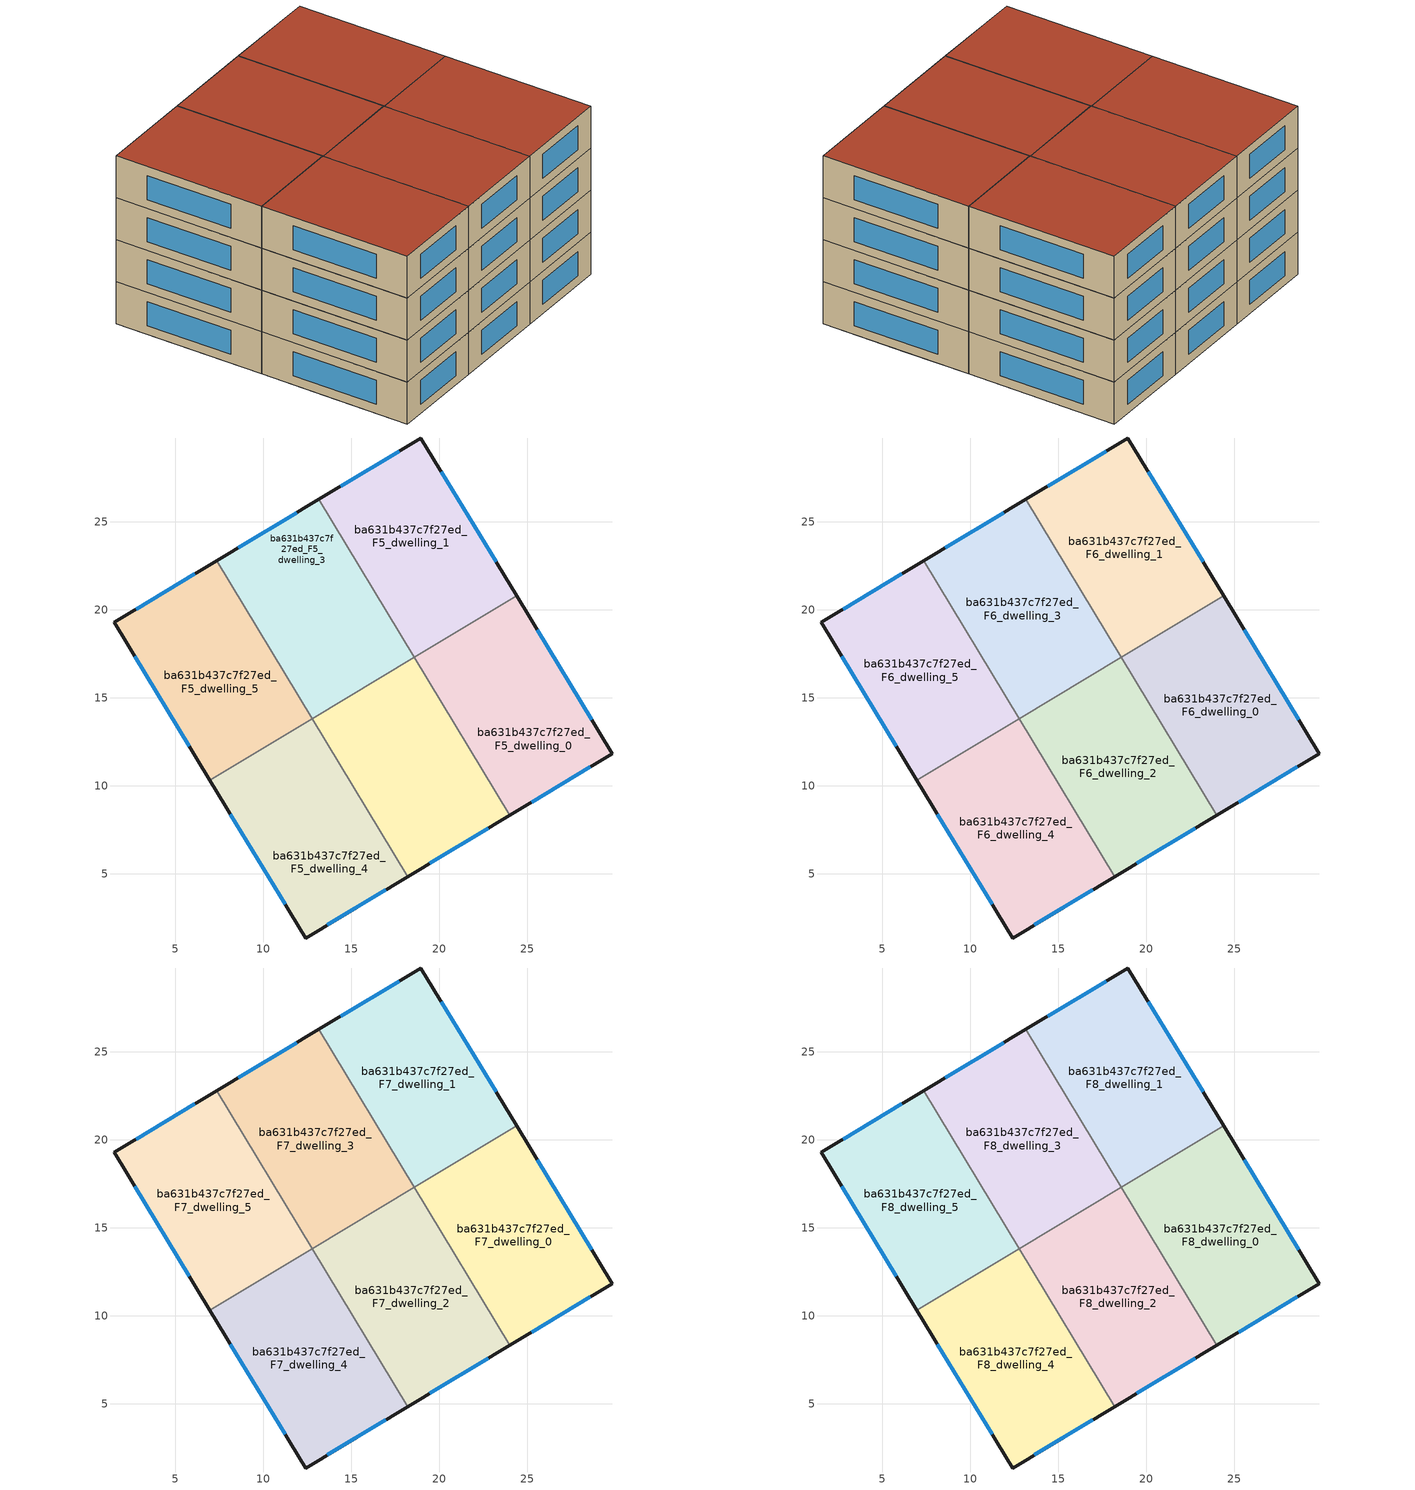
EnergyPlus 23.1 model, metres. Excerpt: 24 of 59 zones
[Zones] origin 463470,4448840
ba631b437c7f27ed_F5_dwelling_0
 floor to ba631b437c7f27ed_F4_dwelling_1 (EU_floor_Construction): 26.72,16.98 29.84,11.82 24.03,8.33 20.92,13.47 z15
 floor to ba631b437c7f27ed_F4_dwelling_3 (EU_floor_Construction): 24.4,20.8 26.72,16.98 20.92,13.47 18.6,17.29 z15
 wall outside (EU_wall_Construction): 24.03,8.33 29.84,11.82 24.4,20.8 z15:18
 wall to ba631b437c7f27ed_F5_dwelling_1 (EU_wall_Construction): 24.4,20.8 18.6,17.29 z15:18
 wall to ba631b437c7f27ed_F5_dwelling_2 (EU_wall_Construction): 18.6,17.29 24.03,8.33 z15:18
 window (EU_Window_Construction): 28.68,13.74 25.57,18.88 / 25.27,9.08 28.6,11.07 z15.64:17.36
ba631b437c7f27ed_F5_dwelling_1
 floor adiabatic (EU_floor_Construction): 18.97,29.76 23.61,22.11 17.81,18.59 13.16,26.27 z15
 floor to ba631b437c7f27ed_F4_dwelling_3 (EU_floor_Construction): 23.61,22.11 24.4,20.8 18.6,17.29 17.81,18.59 z15
 wall outside (EU_wall_Construction): 24.4,20.8 18.97,29.76 13.16,26.28 z15:18
 wall to ba631b437c7f27ed_F5_dwelling_3 (EU_wall_Construction): 13.16,26.28 18.59,17.31 z15:18
 wall to ba631b437c7f27ed_F5_dwelling_2 (EU_wall_Construction): 18.59,17.31 18.6,17.29 z15:18
 window (EU_Window_Construction): 17.73,29.02 14.41,27.02 / 23.24,22.72 20.13,27.85 z15.64:17.36
ba631b437c7f27ed_F5_dwelling_2
 floor to ba631b437c7f27ed_F4_dwelling_2 (EU_floor_Construction): 15.69,15.56 18.02,11.71 15.12,9.96 12.79,13.8 z15
 floor to ba631b437c7f27ed_F4_dwelling_1 (EU_floor_Construction): 20.92,13.47 24.03,8.33 21.15,6.6 18.05,11.73 z15
 floor to ba631b437c7f27ed_F4_dwelling_0 (EU_floor_Construction): 18.05,11.73 21.15,6.6 18.22,4.84 15.12,9.96 z15
 floor to ba631b437c7f27ed_F4_dwelling_3 (EU_floor_Construction): 18.59,17.31 20.92,13.47 18.02,11.71 15.69,15.56 z15
 wall outside (EU_wall_Construction): 18.22,4.84 24.03,8.33 z15:18
 wall to ba631b437c7f27ed_F5_dwelling_3 (EU_wall_Construction): 18.59,17.31 12.79,13.8 z15:18
 wall to ba631b437c7f27ed_F5_dwelling_4 (EU_wall_Construction): 12.79,13.8 18.22,4.84 z15:18
 window (EU_Window_Construction): 19.46,5.59 22.79,7.58 z15.64:17.36
ba631b437c7f27ed_F5_dwelling_3
 floor to ba631b437c7f27ed_F4_dwelling_3 (EU_floor_Construction): 17.81,18.59 18.59,17.31 15.69,15.56 14.91,16.84 z15
 floor to ba631b437c7f27ed_F4_dwelling_5 (EU_floor_Construction): 13.15,26.26 17.8,18.58 14.91,16.84 11.81,21.97 8.91,20.21 7.35,22.78 z15
 floor to ba631b437c7f27ed_F4_dwelling_4 (EU_floor_Construction): 11.81,21.97 14.91,16.84 12.01,15.08 8.91,20.21 z15
 floor to ba631b437c7f27ed_F4_dwelling_6 (EU_floor_Construction): 13.16,26.27 17.81,18.6 17.8,18.58 13.15,26.26 z15
 floor to ba631b437c7f27ed_F4_dwelling_2 (EU_floor_Construction): 14.91,16.84 15.69,15.56 12.79,13.8 12.01,15.08 z15
 wall outside (EU_wall_Construction): 13.16,26.28 7.35,22.78 z15:18
 wall to ba631b437c7f27ed_F5_dwelling_5 (EU_wall_Construction): 7.35,22.78 12.78,13.82 z15:18
 wall to ba631b437c7f27ed_F5_dwelling_4 (EU_wall_Construction): 12.78,13.82 12.79,13.8 z15:18
 window (EU_Window_Construction): 11.92,25.53 8.59,23.53 z15.64:17.36
ba631b437c7f27ed_F5_dwelling_4
 floor to ba631b437c7f27ed_F4_dwelling_0 (EU_floor_Construction): 15.12,9.96 18.22,4.84 12.41,1.35 9.32,6.44 z15
 floor to ba631b437c7f27ed_F4_dwelling_2 (EU_floor_Construction): 12.78,13.82 15.12,9.96 9.32,6.44 6.98,10.31 z15
 wall outside (EU_wall_Construction): 6.98,10.31 12.41,1.35 18.22,4.84 z15:18
 wall to ba631b437c7f27ed_F5_dwelling_5 (EU_wall_Construction): 12.78,13.82 6.98,10.31 z15:18
 window (EU_Window_Construction): 13.65,2.1 16.97,4.09 / 8.14,8.39 11.25,3.27 z15.64:17.36
ba631b437c7f27ed_F5_dwelling_5
 floor to ba631b437c7f27ed_F4_dwelling_5 (EU_floor_Construction): 7.35,22.78 8.91,20.21 3.11,16.7 1.54,19.29 z15
 floor to ba631b437c7f27ed_F4_dwelling_2 (EU_floor_Construction): 12.01,15.08 12.78,13.82 6.98,10.31 6.22,11.57 z15
 floor adiabatic (EU_floor_Construction): 8.91,20.21 12.01,15.08 6.22,11.57 3.11,16.7 z15
 wall outside (EU_wall_Construction): 7.35,22.78 1.54,19.29 6.98,10.31 z15:18
 window (EU_Window_Construction): 6.11,22.04 2.78,20.04 / 2.7,17.37 5.81,12.24 z15.64:17.36
ba631b437c7f27ed_F6_dwelling_0
 floor to ba631b437c7f27ed_F5_dwelling_0 (EU_floor_Construction): 24.4,20.8 29.84,11.82 24.03,8.33 18.6,17.29 z18
 wall outside (EU_wall_Construction): 24.03,8.33 29.84,11.82 24.4,20.8 z18:21
 wall to ba631b437c7f27ed_F6_dwelling_1 (EU_wall_Construction): 24.4,20.8 18.6,17.29 z18:21
 wall to ba631b437c7f27ed_F6_dwelling_2 (EU_wall_Construction): 18.6,17.29 24.03,8.33 z18:21
 window (EU_Window_Construction): 28.68,13.74 25.57,18.88 / 25.27,9.08 28.6,11.07 z18.64:20.36
ba631b437c7f27ed_F6_dwelling_1
 floor to ba631b437c7f27ed_F5_dwelling_1 (EU_floor_Construction): 18.97,29.76 24.4,20.8 18.6,17.29 13.16,26.28 z18
 wall outside (EU_wall_Construction): 24.4,20.8 18.97,29.76 13.16,26.28 z18:21
 wall to ba631b437c7f27ed_F6_dwelling_3 (EU_wall_Construction): 13.16,26.28 18.59,17.31 z18:21
 wall to ba631b437c7f27ed_F6_dwelling_2 (EU_wall_Construction): 18.59,17.31 18.6,17.29 z18:21
 window (EU_Window_Construction): 17.73,29.02 14.41,27.02 / 23.24,22.72 20.13,27.85 z18.64:20.36
ba631b437c7f27ed_F6_dwelling_2
 floor to ba631b437c7f27ed_F5_dwelling_2 (EU_floor_Construction): 18.59,17.31 24.03,8.33 18.22,4.84 12.79,13.8 z18
 wall outside (EU_wall_Construction): 18.22,4.84 24.03,8.33 z18:21
 wall to ba631b437c7f27ed_F6_dwelling_3 (EU_wall_Construction): 18.59,17.31 12.79,13.8 z18:21
 wall to ba631b437c7f27ed_F6_dwelling_4 (EU_wall_Construction): 12.79,13.8 18.22,4.84 z18:21
 window (EU_Window_Construction): 19.46,5.59 22.79,7.58 z18.64:20.36
ba631b437c7f27ed_F6_dwelling_3
 floor to ba631b437c7f27ed_F5_dwelling_3 (EU_floor_Construction): 13.16,26.28 18.59,17.31 12.79,13.8 7.35,22.78 z18
 wall outside (EU_wall_Construction): 13.16,26.28 7.35,22.78 z18:21
 wall to ba631b437c7f27ed_F6_dwelling_5 (EU_wall_Construction): 7.35,22.78 12.78,13.82 z18:21
 wall to ba631b437c7f27ed_F6_dwelling_4 (EU_wall_Construction): 12.78,13.82 12.79,13.8 z18:21
 window (EU_Window_Construction): 11.92,25.53 8.59,23.53 z18.64:20.36
ba631b437c7f27ed_F6_dwelling_4
 floor to ba631b437c7f27ed_F5_dwelling_4 (EU_floor_Construction): 12.78,13.82 18.22,4.84 12.41,1.35 6.98,10.31 z18
 wall outside (EU_wall_Construction): 6.98,10.31 12.41,1.35 18.22,4.84 z18:21
 wall to ba631b437c7f27ed_F6_dwelling_5 (EU_wall_Construction): 12.78,13.82 6.98,10.31 z18:21
 window (EU_Window_Construction): 13.65,2.1 16.97,4.09 / 8.14,8.39 11.25,3.27 z18.64:20.36
ba631b437c7f27ed_F6_dwelling_5
 floor to ba631b437c7f27ed_F5_dwelling_5 (EU_floor_Construction): 7.35,22.78 12.78,13.82 6.98,10.31 1.54,19.29 z18
 wall outside (EU_wall_Construction): 7.35,22.78 1.54,19.29 6.98,10.31 z18:21
 window (EU_Window_Construction): 6.11,22.04 2.78,20.04 / 2.7,17.37 5.81,12.24 z18.64:20.36
ba631b437c7f27ed_F7_dwelling_0
 floor to ba631b437c7f27ed_F6_dwelling_0 (EU_floor_Construction): 24.4,20.8 29.84,11.82 24.03,8.33 18.6,17.29 z21
 wall outside (EU_wall_Construction): 24.03,8.33 29.84,11.82 24.4,20.8 z21:24
 wall to ba631b437c7f27ed_F7_dwelling_1 (EU_wall_Construction): 24.4,20.8 18.6,17.29 z21:24
 wall to ba631b437c7f27ed_F7_dwelling_2 (EU_wall_Construction): 18.6,17.29 24.03,8.33 z21:24
 window (EU_Window_Construction): 28.68,13.74 25.57,18.88 / 25.27,9.08 28.6,11.07 z21.64:23.36
ba631b437c7f27ed_F7_dwelling_1
 floor to ba631b437c7f27ed_F6_dwelling_1 (EU_floor_Construction): 18.97,29.76 24.4,20.8 18.6,17.29 13.16,26.28 z21
 wall outside (EU_wall_Construction): 24.4,20.8 18.97,29.76 13.16,26.28 z21:24
 wall to ba631b437c7f27ed_F7_dwelling_3 (EU_wall_Construction): 13.16,26.28 18.59,17.31 z21:24
 wall to ba631b437c7f27ed_F7_dwelling_2 (EU_wall_Construction): 18.59,17.31 18.6,17.29 z21:24
 window (EU_Window_Construction): 17.73,29.02 14.41,27.02 / 23.24,22.72 20.13,27.85 z21.64:23.36
ba631b437c7f27ed_F7_dwelling_2
 floor to ba631b437c7f27ed_F6_dwelling_2 (EU_floor_Construction): 18.59,17.31 24.03,8.33 18.22,4.84 12.79,13.8 z21
 wall outside (EU_wall_Construction): 18.22,4.84 24.03,8.33 z21:24
 wall to ba631b437c7f27ed_F7_dwelling_3 (EU_wall_Construction): 18.59,17.31 12.79,13.8 z21:24
 wall to ba631b437c7f27ed_F7_dwelling_4 (EU_wall_Construction): 12.79,13.8 18.22,4.84 z21:24
 window (EU_Window_Construction): 19.46,5.59 22.79,7.58 z21.64:23.36
ba631b437c7f27ed_F7_dwelling_3
 floor to ba631b437c7f27ed_F6_dwelling_3 (EU_floor_Construction): 13.16,26.28 18.59,17.31 12.79,13.8 7.35,22.78 z21
 wall outside (EU_wall_Construction): 13.16,26.28 7.35,22.78 z21:24
 wall to ba631b437c7f27ed_F7_dwelling_5 (EU_wall_Construction): 7.35,22.78 12.78,13.82 z21:24
 wall to ba631b437c7f27ed_F7_dwelling_4 (EU_wall_Construction): 12.78,13.82 12.79,13.8 z21:24
 window (EU_Window_Construction): 11.92,25.53 8.59,23.53 z21.64:23.36
ba631b437c7f27ed_F7_dwelling_4
 floor to ba631b437c7f27ed_F6_dwelling_4 (EU_floor_Construction): 12.78,13.82 18.22,4.84 12.41,1.35 6.98,10.31 z21
 wall outside (EU_wall_Construction): 6.98,10.31 12.41,1.35 18.22,4.84 z21:24
 wall to ba631b437c7f27ed_F7_dwelling_5 (EU_wall_Construction): 12.78,13.82 6.98,10.31 z21:24
 window (EU_Window_Construction): 13.65,2.1 16.97,4.09 / 8.14,8.39 11.25,3.27 z21.64:23.36
ba631b437c7f27ed_F7_dwelling_5
 floor to ba631b437c7f27ed_F6_dwelling_5 (EU_floor_Construction): 7.35,22.78 12.78,13.82 6.98,10.31 1.54,19.29 z21
 wall outside (EU_wall_Construction): 7.35,22.78 1.54,19.29 6.98,10.31 z21:24
 window (EU_Window_Construction): 6.11,22.04 2.78,20.04 / 2.7,17.37 5.81,12.24 z21.64:23.36
ba631b437c7f27ed_F8_dwelling_0
 floor to ba631b437c7f27ed_F7_dwelling_0 (EU_floor_Construction): 24.4,20.8 29.84,11.82 24.03,8.33 18.6,17.29 z24
 wall outside (EU_wall_Construction): 24.03,8.33 29.84,11.82 24.4,20.8 z24:27
 wall to ba631b437c7f27ed_F8_dwelling_1 (EU_wall_Construction): 24.4,20.8 18.6,17.29 z24:27
 wall to ba631b437c7f27ed_F8_dwelling_2 (EU_wall_Construction): 18.6,17.29 24.03,8.33 z24:27
 window (EU_Window_Construction): 28.68,13.74 25.57,18.88 / 25.27,9.08 28.6,11.07 z24.64:26.36
 roof outside (EU_roof_Construction): 29.84,11.82 24.4,20.8 18.6,17.29 24.03,8.33 z27
ba631b437c7f27ed_F8_dwelling_1
 floor to ba631b437c7f27ed_F7_dwelling_1 (EU_floor_Construction): 18.97,29.76 24.4,20.8 18.6,17.29 13.16,26.28 z24
 wall outside (EU_wall_Construction): 24.4,20.8 18.97,29.76 13.16,26.28 z24:27
 wall to ba631b437c7f27ed_F8_dwelling_3 (EU_wall_Construction): 13.16,26.28 18.59,17.31 z24:27
 wall to ba631b437c7f27ed_F8_dwelling_2 (EU_wall_Construction): 18.59,17.31 18.6,17.29 z24:27
 window (EU_Window_Construction): 17.73,29.02 14.41,27.02 / 23.24,22.72 20.13,27.85 z24.64:26.36
 roof outside (EU_roof_Construction): 24.4,20.8 18.97,29.76 13.16,26.28 18.6,17.29 z27
ba631b437c7f27ed_F8_dwelling_2
 floor to ba631b437c7f27ed_F7_dwelling_2 (EU_floor_Construction): 18.59,17.31 24.03,8.33 18.22,4.84 12.79,13.8 z24
 wall outside (EU_wall_Construction): 18.22,4.84 24.03,8.33 z24:27
 wall to ba631b437c7f27ed_F8_dwelling_3 (EU_wall_Construction): 18.59,17.31 12.79,13.8 z24:27
 wall to ba631b437c7f27ed_F8_dwelling_4 (EU_wall_Construction): 12.79,13.8 18.22,4.84 z24:27
 window (EU_Window_Construction): 19.46,5.59 22.79,7.58 z24.64:26.36
 roof outside (EU_roof_Construction): 24.03,8.33 18.59,17.31 12.79,13.8 18.22,4.84 z27
ba631b437c7f27ed_F8_dwelling_3
 floor to ba631b437c7f27ed_F7_dwelling_3 (EU_floor_Construction): 13.16,26.28 18.59,17.31 12.79,13.8 7.35,22.78 z24
 wall outside (EU_wall_Construction): 13.16,26.28 7.35,22.78 z24:27
 wall to ba631b437c7f27ed_F8_dwelling_5 (EU_wall_Construction): 7.35,22.78 12.78,13.82 z24:27
 wall to ba631b437c7f27ed_F8_dwelling_4 (EU_wall_Construction): 12.78,13.82 12.79,13.8 z24:27
 window (EU_Window_Construction): 11.92,25.53 8.59,23.53 z24.64:26.36
 roof outside (EU_roof_Construction): 18.59,17.31 13.16,26.28 7.35,22.78 12.79,13.8 z27
ba631b437c7f27ed_F8_dwelling_4
 floor to ba631b437c7f27ed_F7_dwelling_4 (EU_floor_Construction): 12.78,13.82 18.22,4.84 12.41,1.35 6.98,10.31 z24
 wall outside (EU_wall_Construction): 6.98,10.31 12.41,1.35 18.22,4.84 z24:27
 wall to ba631b437c7f27ed_F8_dwelling_5 (EU_wall_Construction): 12.78,13.82 6.98,10.31 z24:27
 window (EU_Window_Construction): 13.65,2.1 16.97,4.09 / 8.14,8.39 11.25,3.27 z24.64:26.36
 roof outside (EU_roof_Construction): 18.22,4.84 12.78,13.82 6.98,10.31 12.41,1.35 z27
ba631b437c7f27ed_F8_dwelling_5
 floor to ba631b437c7f27ed_F7_dwelling_5 (EU_floor_Construction): 7.35,22.78 12.78,13.82 6.98,10.31 1.54,19.29 z24
 wall outside (EU_wall_Construction): 7.35,22.78 1.54,19.29 6.98,10.31 z24:27
 window (EU_Window_Construction): 6.11,22.04 2.78,20.04 / 2.7,17.37 5.81,12.24 z24.64:26.36
 roof outside (EU_roof_Construction): 12.78,13.82 7.35,22.78 1.54,19.29 6.98,10.31 z27
[Building]
EU S2 Campaign: North Axis=0; Terrain=City; Solar Distribution=FullExterior
[Site:Location]
Yerevan-Zvartnots.Intl.AP: Latitude=40.15; Longitude=44.383; Time Zone=4; Elevation=854
[SizingPeriod:WeatherFileDays]
AnnualSizingPeriod: Begin Month=1; Begin Day of Month=1; End Month=12; End Day of Month=31; Day of Week for Start Day=Monday; Use Weather File Daylight Saving Period=No; Use Weather File Rain and Snow Indicators=No
[MATERIAL]
EU_InternalMass_Material: Roughness=MediumRough; Thickness=0.1; Conductivity=1; Density=1800; Specific Heat=900; Thermal Absorptance=0.9; Solar Absorptance=0.7; Visible Absorptance=0.7
[MATERIAL:NOMASS] Roughness=MediumRough; Thermal Absorptance=0.9; Solar Absorptance=0.7; Visible Absorptance=0.7
Name | Thermal Resistance
EU_wall_NoMass | 1.05043
EU_roof_NoMass | 1.45357
EU_floor_NoMass | 0.478065
[WINDOWMATERIAL:SIMPLEGLAZINGSYSTEM]
EU_Window_SimpleGlazing: UFactor=2.5566; Solar Heat Gain Coefficient=0.75; Visible Transmittance=0.75
[CONSTRUCTION]
EU_wall_Construction: EU_wall_NoMass
EU_roof_Construction: EU_roof_NoMass
EU_floor_Construction: EU_floor_NoMass
EU_Window_Construction: EU_Window_SimpleGlazing
EU_InternalMass_Construction: EU_InternalMass_Material
[ZONE] Type=1; Multiplier=1; Ceiling Height=autocalculate; Floor Area=autocalculate; Part of Total Floor Area=Yes
Name | Volume
ba631b437c7f27ed_F5_dwelling_0; ba631b437c7f27ed_F6_dwelling_0; ba631b437c7f27ed_F7_dwelling_0; ba631b437c7f27ed_F8_dwelling_0 | 213.312
ba631b437c7f27ed_F5_dwelling_1; ba631b437c7f27ed_F6_dwelling_1; ba631b437c7f27ed_F7_dwelling_1; ba631b437c7f27ed_F8_dwelling_1 | 213.33
ba631b437c7f27ed_F5_dwelling_2; ba631b437c7f27ed_F6_dwelling_2; ba631b437c7f27ed_F7_dwelling_2; ba631b437c7f27ed_F8_dwelling_2; ba631b437c7f27ed_F5_dwelling_3; ba631b437c7f27ed_F6_dwelling_3; ba631b437c7f27ed_F7_dwelling_3; ba631b437c7f27ed_F8_dwelling_3 | 213.329
ba631b437c7f27ed_F5_dwelling_4; ba631b437c7f27ed_F6_dwelling_4; ba631b437c7f27ed_F7_dwelling_4; ba631b437c7f27ed_F8_dwelling_4; ba631b437c7f27ed_F5_dwelling_5; ba631b437c7f27ed_F6_dwelling_5; ba631b437c7f27ed_F7_dwelling_5; ba631b437c7f27ed_F8_dwelling_5 | 213.313
[INTERNALMASS] Construction=EU_InternalMass_Construction
Name | Zone or ZoneList | Surface Area
ba631b437c7f27ed_F5_dwelling_0_EU_InternalMass | ba631b437c7f27ed_F5_dwelling_0 | 71.1042
ba631b437c7f27ed_F5_dwelling_1_EU_InternalMass | ba631b437c7f27ed_F5_dwelling_1 | 71.11
ba631b437c7f27ed_F5_dwelling_2_EU_InternalMass | ba631b437c7f27ed_F5_dwelling_2 | 71.1098
ba631b437c7f27ed_F5_dwelling_3_EU_InternalMass | ba631b437c7f27ed_F5_dwelling_3 | 71.1098
ba631b437c7f27ed_F5_dwelling_4_EU_InternalMass | ba631b437c7f27ed_F5_dwelling_4 | 71.1043
ba631b437c7f27ed_F5_dwelling_5_EU_InternalMass | ba631b437c7f27ed_F5_dwelling_5 | 71.1043
ba631b437c7f27ed_F6_dwelling_0_EU_InternalMass | ba631b437c7f27ed_F6_dwelling_0 | 71.1042
ba631b437c7f27ed_F6_dwelling_1_EU_InternalMass | ba631b437c7f27ed_F6_dwelling_1 | 71.11
ba631b437c7f27ed_F6_dwelling_2_EU_InternalMass | ba631b437c7f27ed_F6_dwelling_2 | 71.1098
ba631b437c7f27ed_F6_dwelling_3_EU_InternalMass | ba631b437c7f27ed_F6_dwelling_3 | 71.1098
ba631b437c7f27ed_F6_dwelling_4_EU_InternalMass | ba631b437c7f27ed_F6_dwelling_4 | 71.1043
ba631b437c7f27ed_F6_dwelling_5_EU_InternalMass | ba631b437c7f27ed_F6_dwelling_5 | 71.1043
ba631b437c7f27ed_F7_dwelling_0_EU_InternalMass | ba631b437c7f27ed_F7_dwelling_0 | 71.1042
ba631b437c7f27ed_F7_dwelling_1_EU_InternalMass | ba631b437c7f27ed_F7_dwelling_1 | 71.11
ba631b437c7f27ed_F7_dwelling_2_EU_InternalMass | ba631b437c7f27ed_F7_dwelling_2 | 71.1098
ba631b437c7f27ed_F7_dwelling_3_EU_InternalMass | ba631b437c7f27ed_F7_dwelling_3 | 71.1098
ba631b437c7f27ed_F7_dwelling_4_EU_InternalMass | ba631b437c7f27ed_F7_dwelling_4 | 71.1043
ba631b437c7f27ed_F7_dwelling_5_EU_InternalMass | ba631b437c7f27ed_F7_dwelling_5 | 71.1043
ba631b437c7f27ed_F8_dwelling_0_EU_InternalMass | ba631b437c7f27ed_F8_dwelling_0 | 71.1042
ba631b437c7f27ed_F8_dwelling_1_EU_InternalMass | ba631b437c7f27ed_F8_dwelling_1 | 71.11
ba631b437c7f27ed_F8_dwelling_2_EU_InternalMass | ba631b437c7f27ed_F8_dwelling_2 | 71.1098
ba631b437c7f27ed_F8_dwelling_3_EU_InternalMass | ba631b437c7f27ed_F8_dwelling_3 | 71.1098
ba631b437c7f27ed_F8_dwelling_4_EU_InternalMass | ba631b437c7f27ed_F8_dwelling_4 | 71.1043
ba631b437c7f27ed_F8_dwelling_5_EU_InternalMass | ba631b437c7f27ed_F8_dwelling_5 | 71.1043
[OTHEREQUIPMENT] Fuel Type=Electricity; Design Level Calculation Method=Watts/Area; Power per Zone Floor Area=1; Fraction Latent=0; Fraction Radiant=0; Fraction Lost=0; Carbon Dioxide Generation Rate=0; EndUse Subcategory=EU_Step8_InternalGains
Name | Zone or ZoneList or Space or SpaceList | Schedule
EU_Step8_InternalGain_ba631b437c7f27ed_F5_dwelling_0_f000 | ba631b437c7f27ed_F5_dwelling_0 | EU_Step8_GainSchedule_ba631b437c7f27ed_F5_dwelling_0_f000
EU_Step8_InternalGain_ba631b437c7f27ed_F5_dwelling_1_f000 | ba631b437c7f27ed_F5_dwelling_1 | EU_Step8_GainSchedule_ba631b437c7f27ed_F5_dwelling_1_f000
EU_Step8_InternalGain_ba631b437c7f27ed_F5_dwelling_2_f000 | ba631b437c7f27ed_F5_dwelling_2 | EU_Step8_GainSchedule_ba631b437c7f27ed_F5_dwelling_2_f000
EU_Step8_InternalGain_ba631b437c7f27ed_F5_dwelling_3_f000 | ba631b437c7f27ed_F5_dwelling_3 | EU_Step8_GainSchedule_ba631b437c7f27ed_F5_dwelling_3_f000
EU_Step8_InternalGain_ba631b437c7f27ed_F5_dwelling_4_f000 | ba631b437c7f27ed_F5_dwelling_4 | EU_Step8_GainSchedule_ba631b437c7f27ed_F5_dwelling_4_f000
EU_Step8_InternalGain_ba631b437c7f27ed_F5_dwelling_5_f000 | ba631b437c7f27ed_F5_dwelling_5 | EU_Step8_GainSchedule_ba631b437c7f27ed_F5_dwelling_5_f000
EU_Step8_InternalGain_ba631b437c7f27ed_F6_dwelling_0_f000 | ba631b437c7f27ed_F6_dwelling_0 | EU_Step8_GainSchedule_ba631b437c7f27ed_F6_dwelling_0_f000
EU_Step8_InternalGain_ba631b437c7f27ed_F6_dwelling_1_f000 | ba631b437c7f27ed_F6_dwelling_1 | EU_Step8_GainSchedule_ba631b437c7f27ed_F6_dwelling_1_f000
EU_Step8_InternalGain_ba631b437c7f27ed_F6_dwelling_2_f000 | ba631b437c7f27ed_F6_dwelling_2 | EU_Step8_GainSchedule_ba631b437c7f27ed_F6_dwelling_2_f000
EU_Step8_InternalGain_ba631b437c7f27ed_F6_dwelling_3_f000 | ba631b437c7f27ed_F6_dwelling_3 | EU_Step8_GainSchedule_ba631b437c7f27ed_F6_dwelling_3_f000
EU_Step8_InternalGain_ba631b437c7f27ed_F6_dwelling_4_f000 | ba631b437c7f27ed_F6_dwelling_4 | EU_Step8_GainSchedule_ba631b437c7f27ed_F6_dwelling_4_f000
EU_Step8_InternalGain_ba631b437c7f27ed_F6_dwelling_5_f000 | ba631b437c7f27ed_F6_dwelling_5 | EU_Step8_GainSchedule_ba631b437c7f27ed_F6_dwelling_5_f000
EU_Step8_InternalGain_ba631b437c7f27ed_F7_dwelling_0_f000 | ba631b437c7f27ed_F7_dwelling_0 | EU_Step8_GainSchedule_ba631b437c7f27ed_F7_dwelling_0_f000
EU_Step8_InternalGain_ba631b437c7f27ed_F7_dwelling_1_f000 | ba631b437c7f27ed_F7_dwelling_1 | EU_Step8_GainSchedule_ba631b437c7f27ed_F7_dwelling_1_f000
EU_Step8_InternalGain_ba631b437c7f27ed_F7_dwelling_2_f000 | ba631b437c7f27ed_F7_dwelling_2 | EU_Step8_GainSchedule_ba631b437c7f27ed_F7_dwelling_2_f000
EU_Step8_InternalGain_ba631b437c7f27ed_F7_dwelling_3_f000 | ba631b437c7f27ed_F7_dwelling_3 | EU_Step8_GainSchedule_ba631b437c7f27ed_F7_dwelling_3_f000
EU_Step8_InternalGain_ba631b437c7f27ed_F7_dwelling_4_f000 | ba631b437c7f27ed_F7_dwelling_4 | EU_Step8_GainSchedule_ba631b437c7f27ed_F7_dwelling_4_f000
EU_Step8_InternalGain_ba631b437c7f27ed_F7_dwelling_5_f000 | ba631b437c7f27ed_F7_dwelling_5 | EU_Step8_GainSchedule_ba631b437c7f27ed_F7_dwelling_5_f000
EU_Step8_InternalGain_ba631b437c7f27ed_F8_dwelling_0_f000 | ba631b437c7f27ed_F8_dwelling_0 | EU_Step8_GainSchedule_ba631b437c7f27ed_F8_dwelling_0_f000
EU_Step8_InternalGain_ba631b437c7f27ed_F8_dwelling_1_f000 | ba631b437c7f27ed_F8_dwelling_1 | EU_Step8_GainSchedule_ba631b437c7f27ed_F8_dwelling_1_f000
EU_Step8_InternalGain_ba631b437c7f27ed_F8_dwelling_2_f000 | ba631b437c7f27ed_F8_dwelling_2 | EU_Step8_GainSchedule_ba631b437c7f27ed_F8_dwelling_2_f000
EU_Step8_InternalGain_ba631b437c7f27ed_F8_dwelling_3_f000 | ba631b437c7f27ed_F8_dwelling_3 | EU_Step8_GainSchedule_ba631b437c7f27ed_F8_dwelling_3_f000
EU_Step8_InternalGain_ba631b437c7f27ed_F8_dwelling_4_f000 | ba631b437c7f27ed_F8_dwelling_4 | EU_Step8_GainSchedule_ba631b437c7f27ed_F8_dwelling_4_f000
EU_Step8_InternalGain_ba631b437c7f27ed_F8_dwelling_5_f000 | ba631b437c7f27ed_F8_dwelling_5 | EU_Step8_GainSchedule_ba631b437c7f27ed_F8_dwelling_5_f000
[ZONEVENTILATION:DESIGNFLOWRATE] Schedule=EU_AlwaysOn; Design Flow Rate Calculation Method=AirChanges/Hour; Air Changes per Hour=0.557805; Ventilation Type=Natural; Fan Pressure Rise=0; Fan Total Efficiency=1; Constant Term Coefficient=1; Temperature Term Coefficient=0; Velocity Term Coefficient=0; Velocity Squared Term Coefficient=0; Minimum Indoor Temperature=-100; Maximum Indoor Temperature=100; Delta Temperature=-100; Minimum Outdoor Temperature=-100; Maximum Outdoor Temperature=100; Maximum Wind Speed=40
Name | Zone or ZoneList or Space or SpaceList
EU_ConstantAir_ba631b437c7f27ed_F5_dwelling_0 | ba631b437c7f27ed_F5_dwelling_0
EU_ConstantAir_ba631b437c7f27ed_F5_dwelling_1 | ba631b437c7f27ed_F5_dwelling_1
EU_ConstantAir_ba631b437c7f27ed_F5_dwelling_2 | ba631b437c7f27ed_F5_dwelling_2
EU_ConstantAir_ba631b437c7f27ed_F5_dwelling_3 | ba631b437c7f27ed_F5_dwelling_3
EU_ConstantAir_ba631b437c7f27ed_F5_dwelling_4 | ba631b437c7f27ed_F5_dwelling_4
EU_ConstantAir_ba631b437c7f27ed_F5_dwelling_5 | ba631b437c7f27ed_F5_dwelling_5
EU_ConstantAir_ba631b437c7f27ed_F6_dwelling_0 | ba631b437c7f27ed_F6_dwelling_0
EU_ConstantAir_ba631b437c7f27ed_F6_dwelling_1 | ba631b437c7f27ed_F6_dwelling_1
EU_ConstantAir_ba631b437c7f27ed_F6_dwelling_2 | ba631b437c7f27ed_F6_dwelling_2
EU_ConstantAir_ba631b437c7f27ed_F6_dwelling_3 | ba631b437c7f27ed_F6_dwelling_3
EU_ConstantAir_ba631b437c7f27ed_F6_dwelling_4 | ba631b437c7f27ed_F6_dwelling_4
EU_ConstantAir_ba631b437c7f27ed_F6_dwelling_5 | ba631b437c7f27ed_F6_dwelling_5
EU_ConstantAir_ba631b437c7f27ed_F7_dwelling_0 | ba631b437c7f27ed_F7_dwelling_0
EU_ConstantAir_ba631b437c7f27ed_F7_dwelling_1 | ba631b437c7f27ed_F7_dwelling_1
EU_ConstantAir_ba631b437c7f27ed_F7_dwelling_2 | ba631b437c7f27ed_F7_dwelling_2
EU_ConstantAir_ba631b437c7f27ed_F7_dwelling_3 | ba631b437c7f27ed_F7_dwelling_3
EU_ConstantAir_ba631b437c7f27ed_F7_dwelling_4 | ba631b437c7f27ed_F7_dwelling_4
EU_ConstantAir_ba631b437c7f27ed_F7_dwelling_5 | ba631b437c7f27ed_F7_dwelling_5
EU_ConstantAir_ba631b437c7f27ed_F8_dwelling_0 | ba631b437c7f27ed_F8_dwelling_0
EU_ConstantAir_ba631b437c7f27ed_F8_dwelling_1 | ba631b437c7f27ed_F8_dwelling_1
EU_ConstantAir_ba631b437c7f27ed_F8_dwelling_2 | ba631b437c7f27ed_F8_dwelling_2
EU_ConstantAir_ba631b437c7f27ed_F8_dwelling_3 | ba631b437c7f27ed_F8_dwelling_3
EU_ConstantAir_ba631b437c7f27ed_F8_dwelling_4 | ba631b437c7f27ed_F8_dwelling_4
EU_ConstantAir_ba631b437c7f27ed_F8_dwelling_5 | ba631b437c7f27ed_F8_dwelling_5
[HVACTEMPLATE:THERMOSTAT] Constant Heating Setpoint=20; Constant Cooling Setpoint=50
EU_HeatOnly_ba631b437c7f27ed_F0_dwelling_0; EU_HeatOnly_ba631b437c7f27ed_F0_dwelling_1; EU_HeatOnly_ba631b437c7f27ed_F0_dwelling_2; EU_HeatOnly_ba631b437c7f27ed_F0_dwelling_3; EU_HeatOnly_ba631b437c7f27ed_F0_dwelling_4; EU_HeatOnly_ba631b437c7f27ed_F0_dwelling_5; EU_HeatOnly_ba631b437c7f27ed_F0_dwelling_6; EU_HeatOnly_ba631b437c7f27ed_F1_dwelling_0; EU_HeatOnly_ba631b437c7f27ed_F1_dwelling_1; EU_HeatOnly_ba631b437c7f27ed_F1_dwelling_2; EU_HeatOnly_ba631b437c7f27ed_F1_dwelling_3; EU_HeatOnly_ba631b437c7f27ed_F1_dwelling_4; EU_HeatOnly_ba631b437c7f27ed_F1_dwelling_5; EU_HeatOnly_ba631b437c7f27ed_F1_dwelling_6; EU_HeatOnly_ba631b437c7f27ed_F2_dwelling_0; EU_HeatOnly_ba631b437c7f27ed_F2_dwelling_1; EU_HeatOnly_ba631b437c7f27ed_F2_dwelling_2; EU_HeatOnly_ba631b437c7f27ed_F2_dwelling_3; EU_HeatOnly_ba631b437c7f27ed_F2_dwelling_4; EU_HeatOnly_ba631b437c7f27ed_F2_dwelling_5; EU_HeatOnly_ba631b437c7f27ed_F2_dwelling_6; EU_HeatOnly_ba631b437c7f27ed_F3_dwelling_0; EU_HeatOnly_ba631b437c7f27ed_F3_dwelling_1; EU_HeatOnly_ba631b437c7f27ed_F3_dwelling_2; EU_HeatOnly_ba631b437c7f27ed_F3_dwelling_3; EU_HeatOnly_ba631b437c7f27ed_F3_dwelling_4; EU_HeatOnly_ba631b437c7f27ed_F3_dwelling_5; EU_HeatOnly_ba631b437c7f27ed_F3_dwelling_6; EU_HeatOnly_ba631b437c7f27ed_F4_dwelling_0; EU_HeatOnly_ba631b437c7f27ed_F4_dwelling_1; EU_HeatOnly_ba631b437c7f27ed_F4_dwelling_2; EU_HeatOnly_ba631b437c7f27ed_F4_dwelling_3; EU_HeatOnly_ba631b437c7f27ed_F4_dwelling_4; EU_HeatOnly_ba631b437c7f27ed_F4_dwelling_5; EU_HeatOnly_ba631b437c7f27ed_F4_dwelling_6; EU_HeatOnly_ba631b437c7f27ed_F5_dwelling_0; EU_HeatOnly_ba631b437c7f27ed_F5_dwelling_1; EU_HeatOnly_ba631b437c7f27ed_F5_dwelling_2; EU_HeatOnly_ba631b437c7f27ed_F5_dwelling_3; EU_HeatOnly_ba631b437c7f27ed_F5_dwelling_4; EU_HeatOnly_ba631b437c7f27ed_F5_dwelling_5; EU_HeatOnly_ba631b437c7f27ed_F6_dwelling_0; EU_HeatOnly_ba631b437c7f27ed_F6_dwelling_1; EU_HeatOnly_ba631b437c7f27ed_F6_dwelling_2; EU_HeatOnly_ba631b437c7f27ed_F6_dwelling_3; EU_HeatOnly_ba631b437c7f27ed_F6_dwelling_4; EU_HeatOnly_ba631b437c7f27ed_F6_dwelling_5; EU_HeatOnly_ba631b437c7f27ed_F7_dwelling_0; EU_HeatOnly_ba631b437c7f27ed_F7_dwelling_1; EU_HeatOnly_ba631b437c7f27ed_F7_dwelling_2; EU_HeatOnly_ba631b437c7f27ed_F7_dwelling_3; EU_HeatOnly_ba631b437c7f27ed_F7_dwelling_4; EU_HeatOnly_ba631b437c7f27ed_F7_dwelling_5; EU_HeatOnly_ba631b437c7f27ed_F8_dwelling_0; EU_HeatOnly_ba631b437c7f27ed_F8_dwelling_1; EU_HeatOnly_ba631b437c7f27ed_F8_dwelling_2; EU_HeatOnly_ba631b437c7f27ed_F8_dwelling_3; EU_HeatOnly_ba631b437c7f27ed_F8_dwelling_4; EU_HeatOnly_ba631b437c7f27ed_F8_dwelling_5
[HVACTEMPLATE:ZONE:IDEALLOADSAIRSYSTEM] System Availability Schedule=EU_AlwaysOn; Maximum Heating Supply Air Temperature=50; Minimum Cooling Supply Air Temperature=13; Maximum Heating Supply Air Humidity Ratio=0.0156; Minimum Cooling Supply Air Humidity Ratio=0.0077; Heating Limit=NoLimit; Cooling Limit=NoLimit; Heating Availability Schedule=EU_AlwaysOn; Cooling Availability Schedule=EU_CoolingOff; Dehumidification Control Type=ConstantSensibleHeatRatio; Cooling Sensible Heat Ratio=0.7; Dehumidification Setpoint=60; Humidification Control Type=None; Humidification Setpoint=30; Outdoor Air Method=None; Outdoor Air Flow Rate per Person=0.00944; Outdoor Air Flow Rate per Zone Floor Area=0; Outdoor Air Flow Rate per Zone=0; Demand Controlled Ventilation Type=None; Outdoor Air Economizer Type=NoEconomizer; Heat Recovery Type=None; Sensible Heat Recovery Effectiveness=0.7; Latent Heat Recovery Effectiveness=0.65
Name | Template Thermostat
ba631b437c7f27ed_F5_dwelling_0 | EU_HeatOnly_ba631b437c7f27ed_F5_dwelling_0
ba631b437c7f27ed_F5_dwelling_1 | EU_HeatOnly_ba631b437c7f27ed_F5_dwelling_1
ba631b437c7f27ed_F5_dwelling_2 | EU_HeatOnly_ba631b437c7f27ed_F5_dwelling_2
ba631b437c7f27ed_F5_dwelling_3 | EU_HeatOnly_ba631b437c7f27ed_F5_dwelling_3
ba631b437c7f27ed_F5_dwelling_4 | EU_HeatOnly_ba631b437c7f27ed_F5_dwelling_4
ba631b437c7f27ed_F5_dwelling_5 | EU_HeatOnly_ba631b437c7f27ed_F5_dwelling_5
ba631b437c7f27ed_F6_dwelling_0 | EU_HeatOnly_ba631b437c7f27ed_F6_dwelling_0
ba631b437c7f27ed_F6_dwelling_1 | EU_HeatOnly_ba631b437c7f27ed_F6_dwelling_1
ba631b437c7f27ed_F6_dwelling_2 | EU_HeatOnly_ba631b437c7f27ed_F6_dwelling_2
ba631b437c7f27ed_F6_dwelling_3 | EU_HeatOnly_ba631b437c7f27ed_F6_dwelling_3
ba631b437c7f27ed_F6_dwelling_4 | EU_HeatOnly_ba631b437c7f27ed_F6_dwelling_4
ba631b437c7f27ed_F6_dwelling_5 | EU_HeatOnly_ba631b437c7f27ed_F6_dwelling_5
ba631b437c7f27ed_F7_dwelling_0 | EU_HeatOnly_ba631b437c7f27ed_F7_dwelling_0
ba631b437c7f27ed_F7_dwelling_1 | EU_HeatOnly_ba631b437c7f27ed_F7_dwelling_1
ba631b437c7f27ed_F7_dwelling_2 | EU_HeatOnly_ba631b437c7f27ed_F7_dwelling_2
ba631b437c7f27ed_F7_dwelling_3 | EU_HeatOnly_ba631b437c7f27ed_F7_dwelling_3
ba631b437c7f27ed_F7_dwelling_4 | EU_HeatOnly_ba631b437c7f27ed_F7_dwelling_4
ba631b437c7f27ed_F7_dwelling_5 | EU_HeatOnly_ba631b437c7f27ed_F7_dwelling_5
ba631b437c7f27ed_F8_dwelling_0 | EU_HeatOnly_ba631b437c7f27ed_F8_dwelling_0
ba631b437c7f27ed_F8_dwelling_1 | EU_HeatOnly_ba631b437c7f27ed_F8_dwelling_1
ba631b437c7f27ed_F8_dwelling_2 | EU_HeatOnly_ba631b437c7f27ed_F8_dwelling_2
ba631b437c7f27ed_F8_dwelling_3 | EU_HeatOnly_ba631b437c7f27ed_F8_dwelling_3
ba631b437c7f27ed_F8_dwelling_4 | EU_HeatOnly_ba631b437c7f27ed_F8_dwelling_4
ba631b437c7f27ed_F8_dwelling_5 | EU_HeatOnly_ba631b437c7f27ed_F8_dwelling_5
[SIZING:ZONE] Zone Cooling Design Supply Air Temperature Input Method=SupplyAirTemperature; Zone Cooling Design Supply Air Temperature=13; Zone Heating Design Supply Air Temperature Input Method=SupplyAirTemperature; Zone Heating Design Supply Air Temperature=50; Zone Cooling Design Supply Air Humidity Ratio=0.008; Zone Heating Design Supply Air Humidity Ratio=0.008; Cooling Design Air Flow Method=DesignDay; Cooling Design Air Flow Rate=0; Cooling Minimum Air Flow per Zone Floor Area=0.000762; Cooling Minimum Air Flow=0; Cooling Minimum Air Flow Fraction=0.2; Heating Design Air Flow Method=DesignDay; Heating Design Air Flow Rate=0; Heating Maximum Air Flow per Zone Floor Area=0.002032; Heating Maximum Air Flow=0.141576; Heating Maximum Air Flow Fraction=0.3; Account for Dedicated Outdoor Air System=No; Dedicated Outdoor Air System Control Strategy=NeutralSupplyAir; Dedicated Outdoor Air Low Setpoint Temperature for Design=autosize; Dedicated Outdoor Air High Setpoint Temperature for Design=autosize; Zone Load Sizing Method=Sensible Load Only No Latent Load; Zone Latent Cooling Design Supply Air Humidity Ratio Input Method=HumidityRatioDifference; Zone Cooling Design Supply Air Humidity Ratio Difference=0.005; Zone Latent Heating Design Supply Air Humidity Ratio Input Method=HumidityRatioDifference; Zone Humidification Design Supply Air Humidity Ratio Difference=0.005
ba631b437c7f27ed_F5_dwelling_0; ba631b437c7f27ed_F5_dwelling_1; ba631b437c7f27ed_F5_dwelling_2; ba631b437c7f27ed_F5_dwelling_3; ba631b437c7f27ed_F5_dwelling_4; ba631b437c7f27ed_F5_dwelling_5; ba631b437c7f27ed_F6_dwelling_0; ba631b437c7f27ed_F6_dwelling_1; ba631b437c7f27ed_F6_dwelling_2; ba631b437c7f27ed_F6_dwelling_3; ba631b437c7f27ed_F6_dwelling_4; ba631b437c7f27ed_F6_dwelling_5; ba631b437c7f27ed_F7_dwelling_0; ba631b437c7f27ed_F7_dwelling_1; ba631b437c7f27ed_F7_dwelling_2; ba631b437c7f27ed_F7_dwelling_3; ba631b437c7f27ed_F7_dwelling_4; ba631b437c7f27ed_F7_dwelling_5; ba631b437c7f27ed_F8_dwelling_0; ba631b437c7f27ed_F8_dwelling_1; ba631b437c7f27ed_F8_dwelling_2; ba631b437c7f27ed_F8_dwelling_3; ba631b437c7f27ed_F8_dwelling_4; ba631b437c7f27ed_F8_dwelling_5
[SCHEDULE:CONSTANT]
Name | Hourly Value
EU_AlwaysOn | 1
EU_CoolingOff | 0
[SCHEDULE:FILE] Column Number=1; Rows to Skip at Top=0; Number of Hours of Data=8760; Column Separator=Comma; Interpolate to Timestep=No; Minutes per Item=60; Adjust Schedule for Daylight Savings=Yes
Name | File
EU_Step8_GainSchedule_ba631b437c7f27ed_F5_dwelling_0_f000 | ../../schedules/ba631b437c7f27ed/ba631b437c7f27ed_F5_dwelling_0_f000_gain.csv
EU_Step8_GainSchedule_ba631b437c7f27ed_F5_dwelling_1_f000 | ../../schedules/ba631b437c7f27ed/ba631b437c7f27ed_F5_dwelling_1_f000_gain.csv
EU_Step8_GainSchedule_ba631b437c7f27ed_F5_dwelling_2_f000 | ../../schedules/ba631b437c7f27ed/ba631b437c7f27ed_F5_dwelling_2_f000_gain.csv
EU_Step8_GainSchedule_ba631b437c7f27ed_F5_dwelling_3_f000 | ../../schedules/ba631b437c7f27ed/ba631b437c7f27ed_F5_dwelling_3_f000_gain.csv
EU_Step8_GainSchedule_ba631b437c7f27ed_F5_dwelling_4_f000 | ../../schedules/ba631b437c7f27ed/ba631b437c7f27ed_F5_dwelling_4_f000_gain.csv
EU_Step8_GainSchedule_ba631b437c7f27ed_F5_dwelling_5_f000 | ../../schedules/ba631b437c7f27ed/ba631b437c7f27ed_F5_dwelling_5_f000_gain.csv
EU_Step8_GainSchedule_ba631b437c7f27ed_F6_dwelling_0_f000 | ../../schedules/ba631b437c7f27ed/ba631b437c7f27ed_F6_dwelling_0_f000_gain.csv
EU_Step8_GainSchedule_ba631b437c7f27ed_F6_dwelling_1_f000 | ../../schedules/ba631b437c7f27ed/ba631b437c7f27ed_F6_dwelling_1_f000_gain.csv
EU_Step8_GainSchedule_ba631b437c7f27ed_F6_dwelling_2_f000 | ../../schedules/ba631b437c7f27ed/ba631b437c7f27ed_F6_dwelling_2_f000_gain.csv
EU_Step8_GainSchedule_ba631b437c7f27ed_F6_dwelling_3_f000 | ../../schedules/ba631b437c7f27ed/ba631b437c7f27ed_F6_dwelling_3_f000_gain.csv
EU_Step8_GainSchedule_ba631b437c7f27ed_F6_dwelling_4_f000 | ../../schedules/ba631b437c7f27ed/ba631b437c7f27ed_F6_dwelling_4_f000_gain.csv
EU_Step8_GainSchedule_ba631b437c7f27ed_F6_dwelling_5_f000 | ../../schedules/ba631b437c7f27ed/ba631b437c7f27ed_F6_dwelling_5_f000_gain.csv
EU_Step8_GainSchedule_ba631b437c7f27ed_F7_dwelling_0_f000 | ../../schedules/ba631b437c7f27ed/ba631b437c7f27ed_F7_dwelling_0_f000_gain.csv
EU_Step8_GainSchedule_ba631b437c7f27ed_F7_dwelling_1_f000 | ../../schedules/ba631b437c7f27ed/ba631b437c7f27ed_F7_dwelling_1_f000_gain.csv
EU_Step8_GainSchedule_ba631b437c7f27ed_F7_dwelling_2_f000 | ../../schedules/ba631b437c7f27ed/ba631b437c7f27ed_F7_dwelling_2_f000_gain.csv
EU_Step8_GainSchedule_ba631b437c7f27ed_F7_dwelling_3_f000 | ../../schedules/ba631b437c7f27ed/ba631b437c7f27ed_F7_dwelling_3_f000_gain.csv
EU_Step8_GainSchedule_ba631b437c7f27ed_F7_dwelling_4_f000 | ../../schedules/ba631b437c7f27ed/ba631b437c7f27ed_F7_dwelling_4_f000_gain.csv
EU_Step8_GainSchedule_ba631b437c7f27ed_F7_dwelling_5_f000 | ../../schedules/ba631b437c7f27ed/ba631b437c7f27ed_F7_dwelling_5_f000_gain.csv
EU_Step8_GainSchedule_ba631b437c7f27ed_F8_dwelling_0_f000 | ../../schedules/ba631b437c7f27ed/ba631b437c7f27ed_F8_dwelling_0_f000_gain.csv
EU_Step8_GainSchedule_ba631b437c7f27ed_F8_dwelling_1_f000 | ../../schedules/ba631b437c7f27ed/ba631b437c7f27ed_F8_dwelling_1_f000_gain.csv
EU_Step8_GainSchedule_ba631b437c7f27ed_F8_dwelling_2_f000 | ../../schedules/ba631b437c7f27ed/ba631b437c7f27ed_F8_dwelling_2_f000_gain.csv
EU_Step8_GainSchedule_ba631b437c7f27ed_F8_dwelling_3_f000 | ../../schedules/ba631b437c7f27ed/ba631b437c7f27ed_F8_dwelling_3_f000_gain.csv
EU_Step8_GainSchedule_ba631b437c7f27ed_F8_dwelling_4_f000 | ../../schedules/ba631b437c7f27ed/ba631b437c7f27ed_F8_dwelling_4_f000_gain.csv
EU_Step8_GainSchedule_ba631b437c7f27ed_F8_dwelling_5_f000 | ../../schedules/ba631b437c7f27ed/ba631b437c7f27ed_F8_dwelling_5_f000_gain.csv
